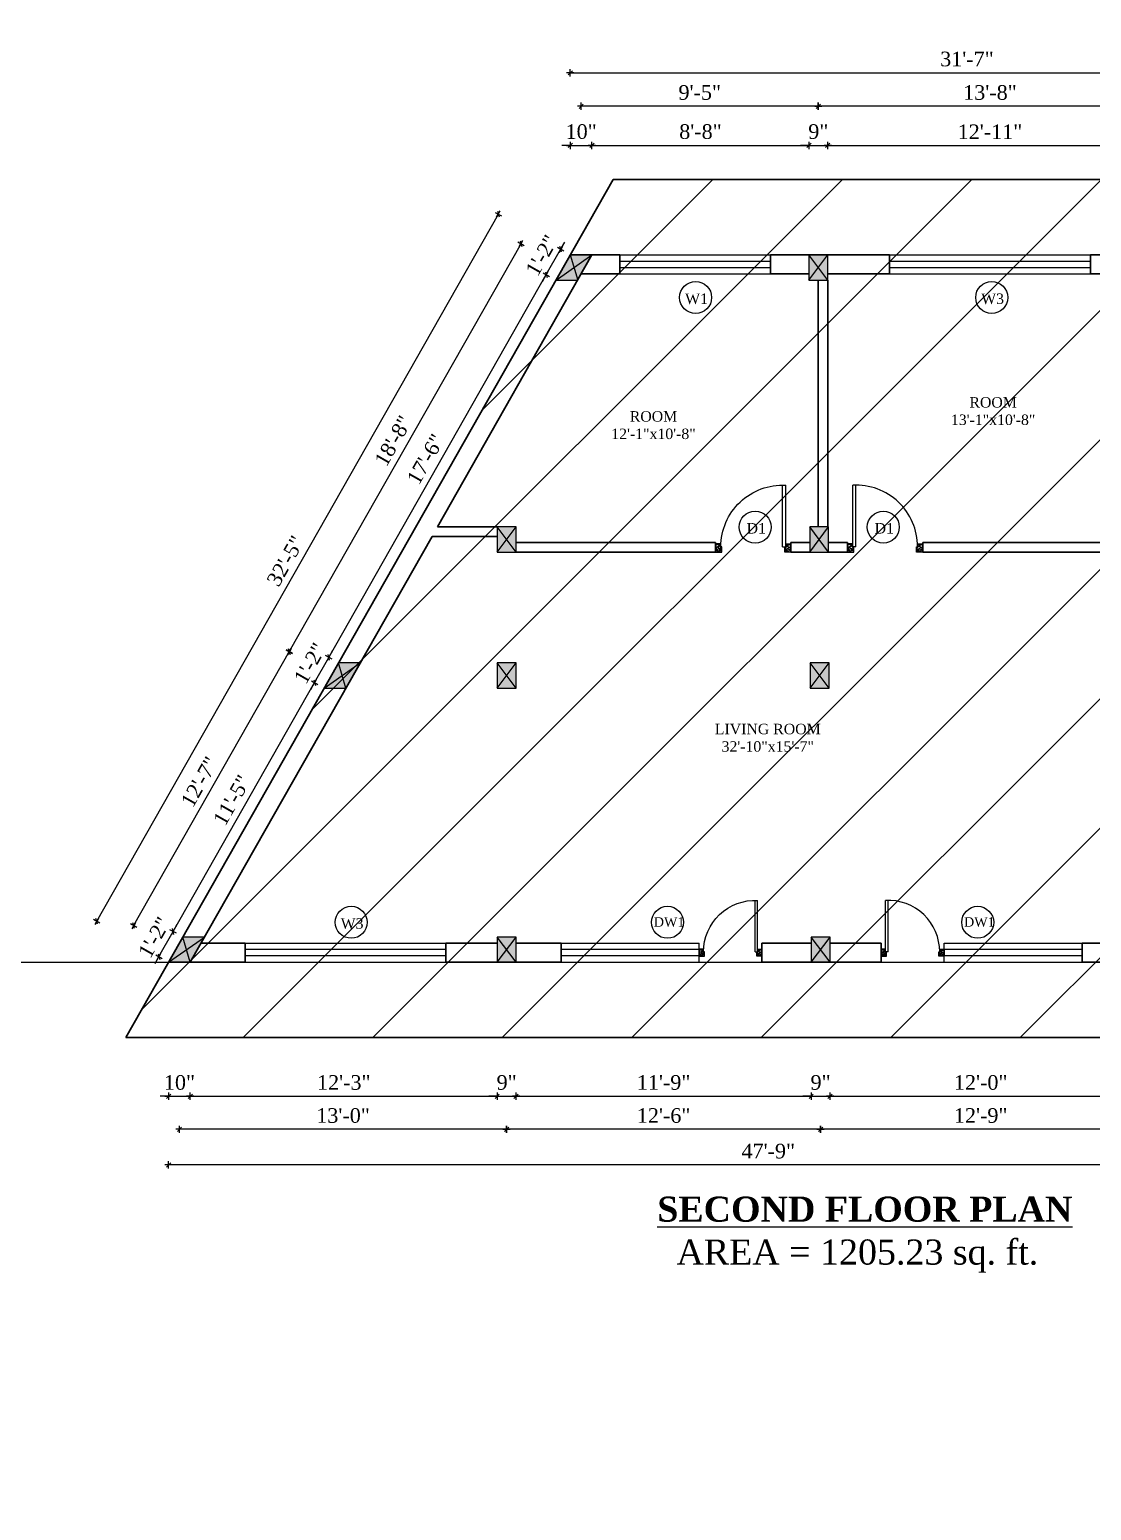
# Model space of a CAD drawing. Header units: inches. Extents: x 6873 to 34015, y -4436 to 8204.
# Drawn here: x 17266 to 17773, y 895 to 1603 of the extents above; entities that cross this region are included whole.
import ezdxf

# ---------------------------------------------------------------- set-up
doc = ezdxf.new("R2010")
doc.units = ezdxf.units.IN
doc.header["$LTSCALE"] = 5
doc.header["$MEASUREMENT"] = 0
for name, color, linetype, lineweight in [('A-WALL', 7, 'Continuous', 9), ('Dimension', 7, 'Continuous', 18), ('DOOR', 62, 'Continuous', 0), ('Dw', 2, 'Continuous', 18)]:
    doc.layers.add(name, color=color, linetype=linetype, lineweight=lineweight)
doc.layers.add('dim line', color=7, linetype='Continuous', lineweight=15, true_color=0xfab2b2)
doc.layers.add('TEXT', color=6, linetype='Continuous')
doc.layers.add('WALL', color=7, linetype='Continuous')
doc.styles.add('ordinary', font='times.ttf')
doc.dimstyles.new('Copy of 96', dxfattribs={"dimtxt": 7, "dimasz": 4, "dimexe": 0.5, "dimexo": 0.5, "dimgap": 3, "dimtad": 1, "dimdec": 1, "dimzin": 11, "dimdsep": 46, "dimlunit": 4, "dimtxsty": 'ordinary', "dimblk": 'OBLIQUE', "dimcen": 0.09, "dimse1": 1, "dimse2": 1, "dimclrt": 6, "dimazin": 0, "dimtfac": 1, "dimtdec": 1, "dimtix": 1, "dimtmove": 2, "dimatfit": 3, "dimldrblk": 'leader', "dimfxl": 0.5, "dimfxlon": 1, "dimtolj": 1, "dimtzin": 0, "dimarcsym": 0})

# ---------------------------------------------------------------- blocks, each defined once
blk = doc.blocks.new('c2a')
at = {"color": 1, "ltscale": 5}
for p, q in [((18091.63, 4625.76), (18084.82, 4613.76)), ((18101.98, 4625.76), (18091.63, 4625.76)), ((18095.17, 4613.76), (18101.98, 4625.76)), ((18084.82, 4613.76), (18095.17, 4613.76))]:
    blk.add_line(p, q, dxfattribs=at)
blk = doc.blocks.new('A$C27B36B59')
at = {"layer": 'DOOR'}
for p, q in [((0, 4), (0, 0)), ((2.5, 4), (0, 4)), ((0, 0), (3, 0)), ((2.5, 2.5), (2.5, 4)), ((3, 2.5), (2.5, 2.5)), ((3, 0), (3, 2.5))]:
    blk.add_line(p, q, dxfattribs=at)
for centre, radius, start, end in [((-1.4, -0.54), 4.75, 22.14107, 72.83803), ((1.34, 2.09), 1.64, 45.13802, 144.89476), ((2.21, 0.3), 2.49, 83.31492, 152.65798), ((0.13, 0.37), 2.05, 349.48753, 93.68048), ((1.96, -0.47), 2.01, 58.74475, 166.49498), ((-0.06, 0.32), 1.13, 343.54197, 86.94698), ((2.08, -0.4), 1.17, 38.28162, 160.15192)]:
    blk.add_arc(centre, radius, start, end, dxfattribs=at)
blk = doc.blocks.new('D2')
at = {"layer": 'DOOR'}
for p, q in [((74473.95, 24047.59), (74473.95, 24018.09)), ((74473.95, 24047.59), (74475.45, 24047.59)), ((74475.45, 24047.59), (74475.45, 24018.13))]:
    blk.add_line(p, q, dxfattribs=at)
blk.add_arc((74473.95, 24047.59), 29.5, 180, 272.9146, dxfattribs=at)
at = {"layer": 'DOOR', "xscale": -1, "rotation": 180}
blk.add_blockref('A$C27B36B59', (74441.95, 24050.09), dxfattribs=at)
at = {"layer": 'DOOR', "rotation": 180}
blk.add_blockref('A$C27B36B59', (74477.95, 24050.09), dxfattribs=at)
blk = doc.blocks.new('oblique')
at = {"color": 0, "lineweight": -2}
blk.add_line((0.25, 0.25), (-0.25, -0.25), dxfattribs=at)
at = {"layer": 'dim line', "lineweight": 9}
for p, q in [((-0.4375, 0), (0.4375, 0)), ((0, 0.4375), (0, -0.4375))]:
    blk.add_line(p, q, dxfattribs=at)
blk = doc.blocks.new('*D166')
at = {"layer": 'A-WALL', "color": 0, "lineweight": -2, "ltscale": 50, "transparency": 16777216}
blk.add_line((17796.73, 1077.44), (17643.73, 1077.44), dxfattribs=at)
at = {"layer": 'Defpoints', "color": 0, "ltscale": 50, "transparency": 16777216}
for p in [(17643.73, 1157.37), (17796.73, 1157.37), (17643.73, 1077.44)]:
    blk.add_point(p, dxfattribs=at)
at = {"layer": 'A-WALL', "color": 0, "lineweight": -2, "ltscale": 50, "transparency": 16777216, "xscale": 4, "yscale": 4, "zscale": 4, "rotation": 180}
blk.add_blockref('oblique', (17643.73, 1077.44), dxfattribs=at)
at = {"layer": 'A-WALL', "color": 0, "lineweight": -2, "ltscale": 50, "transparency": 16777216, "xscale": 4, "yscale": 4, "zscale": 4}
blk.add_blockref('oblique', (17796.73, 1077.44), dxfattribs=at)
at = {"layer": 'A-WALL', "color": 6, "ltscale": 50, "transparency": 16777216, "insert": (17720.23, 1084.01), "char_height": 7, "attachment_point": 5, "style": 'ordinary'}
blk.add_mtext('\\A1;12\'-9"', dxfattribs=at)
blk = doc.blocks.new('_OBLIQUE')
at = {"color": 0, "linetype": 'ByBlock'}
blk.add_line((-0.5, -0.5), (0.5, 0.5), dxfattribs=at)
blk = doc.blocks.new('leader')
at = {"layer": 'Dimension'}
for p, q in [((0, -4.33), (0, 4.33)), ((-4.42, 0), (4.42, 0))]:
    blk.add_line(p, q, dxfattribs=at)
blk = doc.blocks.new('*D167')
at = {"layer": 'A-WALL', "color": 0, "lineweight": -2, "ltscale": 50, "transparency": 16777216}
blk.add_line((17643.73, 1077.44), (17493.73, 1077.44), dxfattribs=at)
at = {"layer": 'Defpoints', "color": 0, "ltscale": 50, "transparency": 16777216}
for p in [(17493.73, 1157.37), (17643.73, 1157.37), (17493.73, 1077.44)]:
    blk.add_point(p, dxfattribs=at)
at = {"layer": 'A-WALL', "color": 0, "lineweight": -2, "ltscale": 50, "transparency": 16777216, "xscale": 4, "yscale": 4, "zscale": 4, "rotation": 180}
blk.add_blockref('oblique', (17493.73, 1077.44), dxfattribs=at)
at = {"layer": 'A-WALL', "color": 0, "lineweight": -2, "ltscale": 50, "transparency": 16777216, "xscale": 4, "yscale": 4, "zscale": 4}
blk.add_blockref('oblique', (17643.73, 1077.44), dxfattribs=at)
at = {"layer": 'A-WALL', "color": 6, "ltscale": 50, "transparency": 16777216, "insert": (17568.73, 1084), "char_height": 7, "attachment_point": 5, "style": 'ordinary'}
blk.add_mtext('\\A1;12\'-6"', dxfattribs=at)
blk = doc.blocks.new('*D168')
at = {"layer": 'A-WALL', "color": 0, "lineweight": -2, "ltscale": 50, "transparency": 16777216}
blk.add_line((17493.73, 1077.44), (17337.41, 1077.44), dxfattribs=at)
at = {"layer": 'Defpoints', "color": 0, "ltscale": 50, "transparency": 16777216}
for p in [(17337.41, 1157.37), (17493.73, 1157.37), (17337.41, 1077.44)]:
    blk.add_point(p, dxfattribs=at)
at = {"layer": 'A-WALL', "color": 0, "lineweight": -2, "ltscale": 50, "transparency": 16777216, "xscale": 4, "yscale": 4, "zscale": 4, "rotation": 180}
blk.add_blockref('oblique', (17337.41, 1077.44), dxfattribs=at)
at = {"layer": 'A-WALL', "color": 0, "lineweight": -2, "ltscale": 50, "transparency": 16777216, "xscale": 4, "yscale": 4, "zscale": 4}
blk.add_blockref('oblique', (17493.73, 1077.44), dxfattribs=at)
at = {"layer": 'A-WALL', "color": 6, "ltscale": 50, "transparency": 16777216, "insert": (17415.57, 1084), "char_height": 7, "attachment_point": 5, "style": 'ordinary'}
blk.add_mtext('\\A1;13\'-0"', dxfattribs=at)
blk = doc.blocks.new('*D169')
at = {"layer": 'A-WALL', "color": 0, "lineweight": -2, "ltscale": 50, "transparency": 16777216}
blk.add_line((17905.23, 1060.41), (17332.23, 1060.41), dxfattribs=at)
at = {"layer": 'Defpoints', "color": 0, "ltscale": 50, "transparency": 16777216}
for p in [(17332.23, 1157.37), (17905.23, 1157.37), (17332.23, 1060.41)]:
    blk.add_point(p, dxfattribs=at)
at = {"layer": 'A-WALL', "color": 0, "lineweight": -2, "ltscale": 50, "transparency": 16777216, "xscale": 4, "yscale": 4, "zscale": 4, "rotation": 180}
blk.add_blockref('oblique', (17332.23, 1060.41), dxfattribs=at)
at = {"layer": 'A-WALL', "color": 0, "lineweight": -2, "ltscale": 50, "transparency": 16777216, "xscale": 4, "yscale": 4, "zscale": 4}
blk.add_blockref('oblique', (17905.23, 1060.41), dxfattribs=at)
at = {"layer": 'A-WALL', "color": 6, "ltscale": 50, "transparency": 16777216, "insert": (17618.73, 1066.99), "char_height": 7, "attachment_point": 5, "style": 'ordinary'}
blk.add_mtext('\\A1;47\'-9"', dxfattribs=at)
blk = doc.blocks.new('*D170')
at = {"layer": 'A-WALL', "color": 0, "lineweight": -2, "ltscale": 50, "transparency": 16777216}
for p, q in [((17334.4, 1172), (17336.38, 1175.48)), ((17327.59, 1160), (17334.4, 1172)), ((17327.59, 1160), (17325.61, 1156.53))]:
    blk.add_line(p, q, dxfattribs=at)
at = {"layer": 'Defpoints', "color": 0, "ltscale": 50, "transparency": 16777216}
for p in [(17334.4, 1172), (17339.05, 1169.37), (17332.23, 1157.37)]:
    blk.add_point(p, dxfattribs=at)
at = {"layer": 'A-WALL', "color": 0, "lineweight": -2, "ltscale": 50, "transparency": 16777216, "xscale": 4, "yscale": 4, "zscale": 4}
for p, rotation in [((17334.4, 1172), 240.4114854942634), ((17327.59, 1160), 60.41148549426335)]:
    blk.add_blockref('oblique', p, dxfattribs=dict(at, rotation=rotation))
at = {"layer": 'A-WALL', "color": 6, "ltscale": 50, "transparency": 16777216, "insert": (17325.34, 1169.21), "char_height": 7, "attachment_point": 5, "rotation": 60.41149, "style": 'ordinary'}
blk.add_mtext('\\A1;1\'-2"', dxfattribs=at)
blk = doc.blocks.new('*D171')
at = {"layer": 'A-WALL', "color": 0, "lineweight": -2, "ltscale": 50, "transparency": 16777216}
blk.add_line((17334.4, 1172), (17401.97, 1291), dxfattribs=at)
at = {"layer": 'Defpoints', "color": 0, "ltscale": 50, "transparency": 16777216}
for p in [(17401.97, 1291), (17406.62, 1288.37), (17339.05, 1169.37)]:
    blk.add_point(p, dxfattribs=at)
at = {"layer": 'A-WALL', "color": 0, "lineweight": -2, "ltscale": 50, "transparency": 16777216, "xscale": 4, "yscale": 4, "zscale": 4}
for p, rotation in [((17401.97, 1291), 60.41148549433036), ((17334.4, 1172), 240.4114854943304)]:
    blk.add_blockref('oblique', p, dxfattribs=dict(at, rotation=rotation))
at = {"layer": 'A-WALL', "color": 6, "ltscale": 50, "transparency": 16777216, "insert": (17362.48, 1234.74), "char_height": 7, "attachment_point": 5, "rotation": 60.41149, "style": 'ordinary'}
blk.add_mtext('\\A1;11\'-5"', dxfattribs=at)
blk = doc.blocks.new('*D172')
at = {"layer": 'A-WALL', "color": 0, "lineweight": -2, "ltscale": 50, "transparency": 16777216}
for p, q in [((17401.97, 1291), (17408.78, 1303)), ((17408.78, 1303), (17410.76, 1306.48)), ((17401.97, 1291), (17399.99, 1287.53))]:
    blk.add_line(p, q, dxfattribs=at)
at = {"layer": 'Defpoints', "color": 0, "ltscale": 50, "transparency": 16777216}
for p in [(17408.78, 1303), (17413.43, 1300.37), (17406.62, 1288.37)]:
    blk.add_point(p, dxfattribs=at)
at = {"layer": 'A-WALL', "color": 0, "lineweight": -2, "ltscale": 50, "transparency": 16777216, "xscale": 4, "yscale": 4, "zscale": 4}
for p, rotation in [((17408.78, 1303), 240.4114854943304), ((17401.97, 1291), 60.41148549433034)]:
    blk.add_blockref('oblique', p, dxfattribs=dict(at, rotation=rotation))
at = {"layer": 'A-WALL', "color": 6, "ltscale": 50, "transparency": 16777216, "insert": (17399.72, 1300.21), "char_height": 7, "attachment_point": 5, "rotation": 60.41149, "style": 'ordinary'}
blk.add_mtext('\\A1;1\'-2"', dxfattribs=at)
blk = doc.blocks.new('*D173')
at = {"layer": 'A-WALL', "color": 0, "lineweight": -2, "ltscale": 50, "transparency": 16777216}
blk.add_line((17408.78, 1303), (17512.69, 1486), dxfattribs=at)
at = {"layer": 'Defpoints', "color": 0, "ltscale": 50, "transparency": 16777216}
for p in [(17512.69, 1486), (17517.34, 1483.37), (17413.43, 1300.37)]:
    blk.add_point(p, dxfattribs=at)
at = {"layer": 'A-WALL', "color": 0, "lineweight": -2, "ltscale": 50, "transparency": 16777216, "xscale": 4, "yscale": 4, "zscale": 4}
for p, rotation in [((17512.69, 1486), 60.41148549433036), ((17408.78, 1303), 240.4114854943304)]:
    blk.add_blockref('oblique', p, dxfattribs=dict(at, rotation=rotation))
at = {"layer": 'A-WALL', "color": 6, "ltscale": 50, "transparency": 16777216, "insert": (17455.03, 1397.75), "char_height": 7, "attachment_point": 5, "rotation": 60.41149, "style": 'ordinary'}
blk.add_mtext('\\A1;17\'-6"', dxfattribs=at)
blk = doc.blocks.new('*D174')
at = {"layer": 'A-WALL', "color": 0, "lineweight": -2, "ltscale": 50, "transparency": 16777216}
for p, q in [((17519.51, 1498), (17521.48, 1501.48)), ((17512.69, 1486), (17519.51, 1498)), ((17512.69, 1486), (17510.72, 1482.53))]:
    blk.add_line(p, q, dxfattribs=at)
at = {"layer": 'Defpoints', "color": 0, "ltscale": 50, "transparency": 16777216}
for p in [(17519.51, 1498), (17524.15, 1495.37), (17517.34, 1483.37)]:
    blk.add_point(p, dxfattribs=at)
at = {"layer": 'A-WALL', "color": 0, "lineweight": -2, "ltscale": 50, "transparency": 16777216, "xscale": 4, "yscale": 4, "zscale": 4}
for p, rotation in [((17519.51, 1498), 240.4114854943304), ((17512.69, 1486), 60.41148549433034)]:
    blk.add_blockref('oblique', p, dxfattribs=dict(at, rotation=rotation))
at = {"layer": 'A-WALL', "color": 6, "ltscale": 50, "transparency": 16777216, "insert": (17510.45, 1495.21), "char_height": 7, "attachment_point": 5, "rotation": 60.41149, "style": 'ordinary'}
blk.add_mtext('\\A1;1\'-2"', dxfattribs=at)
blk = doc.blocks.new('*D175')
at = {"layer": 'A-WALL', "color": 0, "lineweight": -2, "ltscale": 50, "transparency": 16777216}
blk.add_line((17500.61, 1500.8), (17389.89, 1305.8), dxfattribs=at)
at = {"layer": 'Defpoints', "color": 0, "ltscale": 50, "transparency": 16777216}
for p in [(17520.75, 1489.37), (17389.89, 1305.8), (17410.02, 1294.37)]:
    blk.add_point(p, dxfattribs=at)
at = {"layer": 'A-WALL', "color": 0, "lineweight": -2, "ltscale": 50, "transparency": 16777216, "xscale": 4, "yscale": 4, "zscale": 4}
for p, rotation in [((17500.61, 1500.8), 60.41148549426839), ((17389.89, 1305.8), 240.4114854942684)]:
    blk.add_blockref('oblique', p, dxfattribs=dict(at, rotation=rotation))
at = {"layer": 'A-WALL', "color": 6, "ltscale": 50, "transparency": 16777216, "insert": (17439.55, 1406.54), "char_height": 7, "attachment_point": 5, "rotation": 60.41149, "style": 'ordinary'}
blk.add_mtext('\\A1;18\'-8"', dxfattribs=at)
blk = doc.blocks.new('*D176')
at = {"layer": 'A-WALL', "color": 0, "lineweight": -2, "ltscale": 50, "transparency": 16777216}
blk.add_line((17389.89, 1305.8), (17315.51, 1174.8), dxfattribs=at)
at = {"layer": 'Defpoints', "color": 0, "ltscale": 50, "transparency": 16777216}
for p in [(17410.02, 1294.37), (17315.51, 1174.8), (17335.64, 1163.37)]:
    blk.add_point(p, dxfattribs=at)
at = {"layer": 'A-WALL', "color": 0, "lineweight": -2, "ltscale": 50, "transparency": 16777216, "xscale": 4, "yscale": 4, "zscale": 4}
for p, rotation in [((17389.89, 1305.8), 60.41148549433034), ((17315.51, 1174.8), 240.4114854943304)]:
    blk.add_blockref('oblique', p, dxfattribs=dict(at, rotation=rotation))
at = {"layer": 'A-WALL', "color": 6, "ltscale": 50, "transparency": 16777216, "insert": (17346.98, 1243.54), "char_height": 7, "attachment_point": 5, "rotation": 60.41149, "style": 'ordinary'}
blk.add_mtext('\\A1;12\'-7"', dxfattribs=at)
blk = doc.blocks.new('*D177')
at = {"layer": 'A-WALL', "color": 0, "lineweight": -2, "ltscale": 50, "transparency": 16777216}
blk.add_line((17297.86, 1176.88), (17489.78, 1514.88), dxfattribs=at)
at = {"layer": 'Defpoints', "color": 0, "ltscale": 50, "transparency": 16777216}
for p in [(17489.78, 1514.88), (17524.15, 1495.37), (17332.23, 1157.37)]:
    blk.add_point(p, dxfattribs=at)
at = {"layer": 'A-WALL', "color": 0, "lineweight": -2, "ltscale": 50, "transparency": 16777216, "xscale": 4, "yscale": 4, "zscale": 4}
for p, rotation in [((17489.78, 1514.88), 60.41148549426792), ((17297.86, 1176.88), 240.4114854942679)]:
    blk.add_blockref('oblique', p, dxfattribs=dict(at, rotation=rotation))
at = {"layer": 'A-WALL', "color": 6, "ltscale": 50, "transparency": 16777216, "insert": (17388.11, 1349.12), "char_height": 7, "attachment_point": 5, "rotation": 60.41149, "style": 'ordinary'}
blk.add_mtext('\\A1;32\'-5"', dxfattribs=at)
blk = doc.blocks.new('*D178')
at = {"layer": 'A-WALL', "color": 0, "lineweight": -2, "ltscale": 50, "transparency": 16777216}
for p, q in [((17524.15, 1547.74), (17520.15, 1547.74)), ((17524.15, 1547.74), (17534.5, 1547.74)), ((17534.5, 1547.74), (17538.5, 1547.74))]:
    blk.add_line(p, q, dxfattribs=at)
at = {"layer": 'Defpoints', "color": 0, "ltscale": 50, "transparency": 16777216}
for p in [(17534.5, 1547.74), (17524.15, 1495.37), (17534.5, 1495.37)]:
    blk.add_point(p, dxfattribs=at)
at = {"layer": 'A-WALL', "color": 0, "lineweight": -2, "ltscale": 50, "transparency": 16777216, "xscale": 4, "yscale": 4, "zscale": 4}
blk.add_blockref('oblique', (17524.15, 1547.74), dxfattribs=at)
at = {"layer": 'A-WALL', "color": 0, "lineweight": -2, "ltscale": 50, "transparency": 16777216, "xscale": 4, "yscale": 4, "zscale": 4, "rotation": 180}
blk.add_blockref('oblique', (17534.5, 1547.74), dxfattribs=at)
at = {"layer": 'A-WALL', "color": 6, "ltscale": 50, "transparency": 16777216, "insert": (17529.33, 1554.3), "char_height": 7, "attachment_point": 5, "style": 'ordinary'}
blk.add_mtext('\\A1;10"', dxfattribs=at)
blk = doc.blocks.new('*D179')
at = {"layer": 'A-WALL', "color": 0, "lineweight": -2, "ltscale": 50, "transparency": 16777216}
blk.add_line((17534.5, 1547.74), (17638.15, 1547.74), dxfattribs=at)
at = {"layer": 'Defpoints', "color": 0, "ltscale": 50, "transparency": 16777216}
for p in [(17638.15, 1547.74), (17534.5, 1495.37), (17638.15, 1495.37)]:
    blk.add_point(p, dxfattribs=at)
at = {"layer": 'A-WALL', "color": 0, "lineweight": -2, "ltscale": 50, "transparency": 16777216, "xscale": 4, "yscale": 4, "zscale": 4}
for p, rotation in [((17534.5, 1547.74), 180.0000000000261), ((17638.15, 1547.74), 2.605510395054913e-11)]:
    blk.add_blockref('oblique', p, dxfattribs=dict(at, rotation=rotation))
at = {"layer": 'A-WALL', "color": 6, "ltscale": 50, "transparency": 16777216, "insert": (17586.33, 1554.3), "char_height": 7, "attachment_point": 5, "style": 'ordinary'}
blk.add_mtext('\\A1;8\'-8"', dxfattribs=at)
blk = doc.blocks.new('*D180')
at = {"layer": 'A-WALL', "color": 0, "lineweight": -2, "ltscale": 50, "transparency": 16777216}
for p, q in [((17638.15, 1547.74), (17634.15, 1547.74)), ((17638.15, 1547.74), (17647.15, 1547.74)), ((17647.15, 1547.74), (17651.15, 1547.74))]:
    blk.add_line(p, q, dxfattribs=at)
at = {"layer": 'Defpoints', "color": 0, "ltscale": 50, "transparency": 16777216}
for p in [(17647.15, 1547.74), (17638.15, 1495.37), (17647.15, 1495.37)]:
    blk.add_point(p, dxfattribs=at)
at = {"layer": 'A-WALL', "color": 0, "lineweight": -2, "ltscale": 50, "transparency": 16777216, "xscale": 4, "yscale": 4, "zscale": 4}
for p, rotation in [((17638.15, 1547.74), 2.605915483400167e-11), ((17647.15, 1547.74), 180.0000000000261)]:
    blk.add_blockref('oblique', p, dxfattribs=dict(at, rotation=rotation))
at = {"layer": 'A-WALL', "color": 6, "ltscale": 50, "transparency": 16777216, "insert": (17642.65, 1554.31), "char_height": 7, "attachment_point": 5, "style": 'ordinary'}
blk.add_mtext('\\A1;9"', dxfattribs=at)
blk = doc.blocks.new('*D181')
at = {"layer": 'A-WALL', "color": 0, "lineweight": -2, "ltscale": 50, "transparency": 16777216}
blk.add_line((17647.15, 1547.74), (17802.15, 1547.74), dxfattribs=at)
at = {"layer": 'Defpoints', "color": 0, "ltscale": 50, "transparency": 16777216}
for p in [(17802.15, 1547.74), (17647.15, 1495.37), (17802.15, 1495.37)]:
    blk.add_point(p, dxfattribs=at)
at = {"layer": 'A-WALL', "color": 0, "lineweight": -2, "ltscale": 50, "transparency": 16777216, "xscale": 4, "yscale": 4, "zscale": 4}
for p, rotation in [((17647.15, 1547.74), 180.0000000000261), ((17802.15, 1547.74), 2.605510395054913e-11)]:
    blk.add_blockref('oblique', p, dxfattribs=dict(at, rotation=rotation))
at = {"layer": 'A-WALL', "color": 6, "ltscale": 50, "transparency": 16777216, "insert": (17724.65, 1554.24), "char_height": 7, "attachment_point": 5, "style": 'ordinary'}
blk.add_mtext('\\A1;12\'-11"', dxfattribs=at)
blk = doc.blocks.new('*D186')
at = {"layer": 'A-WALL', "color": 0, "lineweight": -2, "ltscale": 50, "transparency": 16777216}
blk.add_line((17806.65, 1566.42), (17642.65, 1566.42), dxfattribs=at)
at = {"layer": 'Defpoints', "color": 0, "ltscale": 50, "transparency": 16777216}
for p in [(17642.65, 1566.42), (17642.65, 1495.37), (17806.65, 1495.37)]:
    blk.add_point(p, dxfattribs=at)
at = {"layer": 'A-WALL', "color": 0, "lineweight": -2, "ltscale": 50, "transparency": 16777216, "xscale": 4, "yscale": 4, "zscale": 4, "rotation": 180}
blk.add_blockref('oblique', (17642.65, 1566.42), dxfattribs=at)
at = {"layer": 'A-WALL', "color": 0, "lineweight": -2, "ltscale": 50, "transparency": 16777216, "xscale": 4, "yscale": 4, "zscale": 4}
blk.add_blockref('oblique', (17806.65, 1566.42), dxfattribs=at)
at = {"layer": 'A-WALL', "color": 6, "ltscale": 50, "transparency": 16777216, "insert": (17724.65, 1572.98), "char_height": 7, "attachment_point": 5, "style": 'ordinary'}
blk.add_mtext('\\A1;13\'-8"', dxfattribs=at)
blk = doc.blocks.new('*D187')
at = {"layer": 'A-WALL', "color": 0, "lineweight": -2, "ltscale": 50, "transparency": 16777216}
blk.add_line((17642.65, 1566.42), (17529.33, 1566.42), dxfattribs=at)
at = {"layer": 'Defpoints', "color": 0, "ltscale": 50, "transparency": 16777216}
for p in [(17529.33, 1566.42), (17529.33, 1495.37), (17642.65, 1495.37)]:
    blk.add_point(p, dxfattribs=at)
at = {"layer": 'A-WALL', "color": 0, "lineweight": -2, "ltscale": 50, "transparency": 16777216, "xscale": 4, "yscale": 4, "zscale": 4, "rotation": 180}
blk.add_blockref('oblique', (17529.33, 1566.42), dxfattribs=at)
at = {"layer": 'A-WALL', "color": 0, "lineweight": -2, "ltscale": 50, "transparency": 16777216, "xscale": 4, "yscale": 4, "zscale": 4}
blk.add_blockref('oblique', (17642.65, 1566.42), dxfattribs=at)
at = {"layer": 'A-WALL', "color": 6, "ltscale": 50, "transparency": 16777216, "insert": (17585.99, 1572.99), "char_height": 7, "attachment_point": 5, "style": 'ordinary'}
blk.add_mtext('\\A1;9\'-5"', dxfattribs=at)
blk = doc.blocks.new('*D188')
at = {"layer": 'A-WALL', "color": 0, "lineweight": -2, "ltscale": 50, "transparency": 16777216}
blk.add_line((17524.15, 1582.43), (17903.15, 1582.43), dxfattribs=at)
at = {"layer": 'Defpoints', "color": 0, "ltscale": 50, "transparency": 16777216}
for p in [(17903.15, 1582.43), (17524.15, 1495.37), (17903.15, 1495.37)]:
    blk.add_point(p, dxfattribs=at)
at = {"layer": 'A-WALL', "color": 0, "lineweight": -2, "ltscale": 50, "transparency": 16777216, "xscale": 4, "yscale": 4, "zscale": 4, "rotation": 180}
blk.add_blockref('oblique', (17524.15, 1582.43), dxfattribs=at)
at = {"layer": 'A-WALL', "color": 0, "lineweight": -2, "ltscale": 50, "transparency": 16777216, "xscale": 4, "yscale": 4, "zscale": 4}
blk.add_blockref('oblique', (17903.15, 1582.43), dxfattribs=at)
at = {"layer": 'A-WALL', "color": 6, "ltscale": 50, "transparency": 16777216, "insert": (17713.65, 1589), "char_height": 7, "attachment_point": 5, "style": 'ordinary'}
blk.add_mtext('\\A1;31\'-7"', dxfattribs=at)
blk = doc.blocks.new('*D189')
at = {"layer": 'A-WALL', "color": 0, "lineweight": -2, "ltscale": 50, "transparency": 16777216}
for p, q in [((17332.23, 1093.24), (17328.23, 1093.24)), ((17332.23, 1093.24), (17342.58, 1093.24)), ((17342.58, 1093.24), (17346.58, 1093.24))]:
    blk.add_line(p, q, dxfattribs=at)
at = {"layer": 'Defpoints', "color": 0, "ltscale": 50, "transparency": 16777216}
for p in [(17332.23, 1157.37), (17342.58, 1157.37), (17342.58, 1093.24)]:
    blk.add_point(p, dxfattribs=at)
at = {"layer": 'A-WALL', "color": 0, "lineweight": -2, "ltscale": 50, "transparency": 16777216, "xscale": 4, "yscale": 4, "zscale": 4}
blk.add_blockref('oblique', (17332.23, 1093.24), dxfattribs=at)
at = {"layer": 'A-WALL', "color": 0, "lineweight": -2, "ltscale": 50, "transparency": 16777216, "xscale": 4, "yscale": 4, "zscale": 4, "rotation": 180}
blk.add_blockref('oblique', (17342.58, 1093.24), dxfattribs=at)
at = {"layer": 'A-WALL', "color": 6, "ltscale": 50, "transparency": 16777216, "insert": (17337.41, 1099.8), "char_height": 7, "attachment_point": 5, "style": 'ordinary'}
blk.add_mtext('\\A1;10"', dxfattribs=at)
blk = doc.blocks.new('*D190')
at = {"layer": 'A-WALL', "color": 0, "lineweight": -2, "ltscale": 50, "transparency": 16777216}
blk.add_line((17342.58, 1093.24), (17489.23, 1093.24), dxfattribs=at)
at = {"layer": 'Defpoints', "color": 0, "ltscale": 50, "transparency": 16777216}
for p in [(17342.58, 1157.37), (17489.23, 1157.37), (17489.23, 1093.24)]:
    blk.add_point(p, dxfattribs=at)
at = {"layer": 'A-WALL', "color": 0, "lineweight": -2, "ltscale": 50, "transparency": 16777216, "xscale": 4, "yscale": 4, "zscale": 4, "rotation": 180}
blk.add_blockref('oblique', (17342.58, 1093.24), dxfattribs=at)
at = {"layer": 'A-WALL', "color": 0, "lineweight": -2, "ltscale": 50, "transparency": 16777216, "xscale": 4, "yscale": 4, "zscale": 4}
blk.add_blockref('oblique', (17489.23, 1093.24), dxfattribs=at)
at = {"layer": 'A-WALL', "color": 6, "ltscale": 50, "transparency": 16777216, "insert": (17415.91, 1099.8), "char_height": 7, "attachment_point": 5, "style": 'ordinary'}
blk.add_mtext('\\A1;12\'-3"', dxfattribs=at)
blk = doc.blocks.new('*D191')
at = {"layer": 'A-WALL', "color": 0, "lineweight": -2, "ltscale": 50, "transparency": 16777216}
for p, q in [((17489.23, 1093.24), (17485.23, 1093.24)), ((17489.23, 1093.24), (17498.23, 1093.24)), ((17498.23, 1093.24), (17502.23, 1093.24))]:
    blk.add_line(p, q, dxfattribs=at)
at = {"layer": 'Defpoints', "color": 0, "ltscale": 50, "transparency": 16777216}
for p in [(17489.23, 1157.37), (17498.23, 1157.37), (17498.23, 1093.24)]:
    blk.add_point(p, dxfattribs=at)
at = {"layer": 'A-WALL', "color": 0, "lineweight": -2, "ltscale": 50, "transparency": 16777216, "xscale": 4, "yscale": 4, "zscale": 4}
blk.add_blockref('oblique', (17489.23, 1093.24), dxfattribs=at)
at = {"layer": 'A-WALL', "color": 0, "lineweight": -2, "ltscale": 50, "transparency": 16777216, "xscale": 4, "yscale": 4, "zscale": 4, "rotation": 180}
blk.add_blockref('oblique', (17498.23, 1093.24), dxfattribs=at)
at = {"layer": 'A-WALL', "color": 6, "ltscale": 50, "transparency": 16777216, "insert": (17493.73, 1099.81), "char_height": 7, "attachment_point": 5, "style": 'ordinary'}
blk.add_mtext('\\A1;9"', dxfattribs=at)
blk = doc.blocks.new('*D192')
at = {"layer": 'A-WALL', "color": 0, "lineweight": -2, "ltscale": 50, "transparency": 16777216}
blk.add_line((17498.23, 1093.24), (17639.23, 1093.24), dxfattribs=at)
at = {"layer": 'Defpoints', "color": 0, "ltscale": 50, "transparency": 16777216}
for p in [(17498.23, 1157.37), (17639.23, 1157.37), (17639.23, 1093.24)]:
    blk.add_point(p, dxfattribs=at)
at = {"layer": 'A-WALL', "color": 0, "lineweight": -2, "ltscale": 50, "transparency": 16777216, "xscale": 4, "yscale": 4, "zscale": 4, "rotation": 180}
blk.add_blockref('oblique', (17498.23, 1093.24), dxfattribs=at)
at = {"layer": 'A-WALL', "color": 0, "lineweight": -2, "ltscale": 50, "transparency": 16777216, "xscale": 4, "yscale": 4, "zscale": 4}
blk.add_blockref('oblique', (17639.23, 1093.24), dxfattribs=at)
at = {"layer": 'A-WALL', "color": 6, "ltscale": 50, "transparency": 16777216, "insert": (17568.73, 1099.81), "char_height": 7, "attachment_point": 5, "style": 'ordinary'}
blk.add_mtext('\\A1;11\'-9"', dxfattribs=at)
blk = doc.blocks.new('*D193')
at = {"layer": 'A-WALL', "color": 0, "lineweight": -2, "ltscale": 50, "transparency": 16777216}
for p, q in [((17639.23, 1093.24), (17635.23, 1093.24)), ((17639.23, 1093.24), (17648.23, 1093.24)), ((17648.23, 1093.24), (17652.23, 1093.24))]:
    blk.add_line(p, q, dxfattribs=at)
at = {"layer": 'Defpoints', "color": 0, "ltscale": 50, "transparency": 16777216}
for p in [(17639.23, 1157.37), (17648.23, 1157.37), (17648.23, 1093.24)]:
    blk.add_point(p, dxfattribs=at)
at = {"layer": 'A-WALL', "color": 0, "lineweight": -2, "ltscale": 50, "transparency": 16777216, "xscale": 4, "yscale": 4, "zscale": 4}
blk.add_blockref('oblique', (17639.23, 1093.24), dxfattribs=at)
at = {"layer": 'A-WALL', "color": 0, "lineweight": -2, "ltscale": 50, "transparency": 16777216, "xscale": 4, "yscale": 4, "zscale": 4, "rotation": 180}
blk.add_blockref('oblique', (17648.23, 1093.24), dxfattribs=at)
at = {"layer": 'A-WALL', "color": 6, "ltscale": 50, "transparency": 16777216, "insert": (17643.73, 1099.81), "char_height": 7, "attachment_point": 5, "style": 'ordinary'}
blk.add_mtext('\\A1;9"', dxfattribs=at)
blk = doc.blocks.new('*D194')
at = {"layer": 'A-WALL', "color": 0, "lineweight": -2, "ltscale": 50, "transparency": 16777216}
blk.add_line((17648.23, 1093.24), (17792.23, 1093.24), dxfattribs=at)
at = {"layer": 'Defpoints', "color": 0, "ltscale": 50, "transparency": 16777216}
for p in [(17648.23, 1157.37), (17792.23, 1157.37), (17792.23, 1093.24)]:
    blk.add_point(p, dxfattribs=at)
at = {"layer": 'A-WALL', "color": 0, "lineweight": -2, "ltscale": 50, "transparency": 16777216, "xscale": 4, "yscale": 4, "zscale": 4, "rotation": 180}
blk.add_blockref('oblique', (17648.23, 1093.24), dxfattribs=at)
at = {"layer": 'A-WALL', "color": 0, "lineweight": -2, "ltscale": 50, "transparency": 16777216, "xscale": 4, "yscale": 4, "zscale": 4}
blk.add_blockref('oblique', (17792.23, 1093.24), dxfattribs=at)
at = {"layer": 'A-WALL', "color": 6, "ltscale": 50, "transparency": 16777216, "insert": (17720.23, 1099.8), "char_height": 7, "attachment_point": 5, "style": 'ordinary'}
blk.add_mtext('\\A1;12\'-0"', dxfattribs=at)

msp = doc.modelspace()

# ---------------------------------------------------------------- hatches: boundary and pattern name
at = {"layer": 'WALL', "linetype": 'ByBlock', "ltscale": 5, "true_color": 0xf8991e}
h = msp.add_hatch(dxfattribs=at)
h.set_pattern_fill('ANSI31', color=30, scale=350)
h.set_pattern_definition([(45, (9223.244, 3742.42), (-30.93592, 30.93592), [])])
h.paths.add_polyline_path([(17311.79, 1121.37), (17544.59, 1531.37), (17903.04, 1531.37), (17904.64, 1253.37), (17953.23, 1253.37), (17953.23, 1163.37), (17905.23, 1163.37), (17905.45, 1121.37)])
h = msp.add_hatch(color=30, dxfattribs=at)
h.dxf.hatch_style = 1
h.paths.add_polyline_path([(17525.92, 1489.37), (17527.69, 1483.37), (17534.5, 1495.37)])
h.paths.add_polyline_path([(17525.92, 1489.37), (17534.5, 1495.37), (17524.15, 1495.37)])
h.paths.add_polyline_path([(17524.15, 1495.37), (17517.34, 1483.37), (17525.92, 1489.37)])
h.paths.add_polyline_path([(17525.92, 1489.37), (17517.34, 1483.37), (17527.69, 1483.37)])
h = msp.add_hatch(color=30, dxfattribs=at)
h.dxf.hatch_style = 1
h.paths.add_polyline_path([(17642.65, 1489.37), (17638.15, 1483.37), (17647.15, 1483.37)])
h.paths.add_polyline_path([(17647.15, 1483.37), (17647.15, 1495.37), (17642.65, 1489.37)])
h.paths.add_polyline_path([(17642.65, 1489.37), (17647.15, 1495.37), (17638.15, 1495.37)])
h.paths.add_polyline_path([(17638.15, 1495.37), (17638.15, 1483.37), (17642.65, 1489.37)])
h = msp.add_hatch(color=30, dxfattribs=at)
h.dxf.hatch_style = 1
h.paths.add_polyline_path([(17493.73, 1359.37), (17489.23, 1353.37), (17498.23, 1353.37)])
h.paths.add_polyline_path([(17498.23, 1353.37), (17498.23, 1365.37), (17493.73, 1359.37)])
h.paths.add_polyline_path([(17493.73, 1359.37), (17498.23, 1365.37), (17489.23, 1365.37)])
h.paths.add_polyline_path([(17489.23, 1365.37), (17489.23, 1353.37), (17493.73, 1359.37)])
h = msp.add_hatch(color=30, dxfattribs=at)
h.dxf.hatch_style = 1
h.paths.add_polyline_path([(17643.08, 1359.37), (17638.58, 1353.37), (17647.58, 1353.37)])
h.paths.add_polyline_path([(17647.58, 1353.37), (17647.58, 1365.37), (17643.08, 1359.37)])
h.paths.add_polyline_path([(17643.08, 1359.37), (17647.58, 1365.37), (17638.58, 1365.37)])
h.paths.add_polyline_path([(17638.58, 1365.37), (17638.58, 1353.37), (17643.08, 1359.37)])
h = msp.add_hatch(color=30, dxfattribs=at)
h.dxf.hatch_style = 1
h.paths.add_polyline_path([(17415.2, 1294.37), (17416.97, 1288.37), (17423.78, 1300.37)])
h.paths.add_polyline_path([(17415.2, 1294.37), (17423.78, 1300.37), (17413.43, 1300.37)])
h.paths.add_polyline_path([(17413.43, 1300.37), (17406.62, 1288.37), (17415.2, 1294.37)])
h.paths.add_polyline_path([(17415.2, 1294.37), (17406.62, 1288.37), (17416.97, 1288.37)])
h = msp.add_hatch(color=30, dxfattribs=at)
h.dxf.hatch_style = 1
h.paths.add_polyline_path([(17493.73, 1294.37), (17489.23, 1288.37), (17498.23, 1288.37)])
h.paths.add_polyline_path([(17498.23, 1288.37), (17498.23, 1300.37), (17493.73, 1294.37)])
h.paths.add_polyline_path([(17493.73, 1294.37), (17498.23, 1300.37), (17489.23, 1300.37)])
h.paths.add_polyline_path([(17489.23, 1300.37), (17489.23, 1288.37), (17493.73, 1294.37)])
h = msp.add_hatch(color=30, dxfattribs=at)
h.dxf.hatch_style = 1
h.paths.add_polyline_path([(17643.3, 1294.37), (17638.8, 1288.37), (17647.8, 1288.37)])
h.paths.add_polyline_path([(17647.8, 1288.37), (17647.8, 1300.37), (17643.3, 1294.37)])
h.paths.add_polyline_path([(17643.3, 1294.37), (17647.8, 1300.37), (17638.8, 1300.37)])
h.paths.add_polyline_path([(17638.8, 1300.37), (17638.8, 1288.37), (17643.3, 1294.37)])
h = msp.add_hatch(color=30, dxfattribs=at)
h.dxf.hatch_style = 1
h.paths.add_polyline_path([(17340.81, 1163.37), (17342.58, 1157.37), (17349.4, 1169.37)])
h.paths.add_polyline_path([(17340.81, 1163.37), (17349.4, 1169.37), (17339.05, 1169.37)])
h.paths.add_polyline_path([(17339.05, 1169.37), (17332.23, 1157.37), (17340.81, 1163.37)])
h.paths.add_polyline_path([(17340.81, 1163.37), (17332.23, 1157.37), (17342.58, 1157.37)])
h = msp.add_hatch(color=30, dxfattribs=at)
h.dxf.hatch_style = 1
h.paths.add_polyline_path([(17493.73, 1163.37), (17489.23, 1157.37), (17498.23, 1157.37)])
h.paths.add_polyline_path([(17498.23, 1157.37), (17498.23, 1169.37), (17493.73, 1163.37)])
h.paths.add_polyline_path([(17493.73, 1163.37), (17498.23, 1169.37), (17489.23, 1169.37)])
h.paths.add_polyline_path([(17489.23, 1169.37), (17489.23, 1157.37), (17493.73, 1163.37)])
h = msp.add_hatch(color=30, dxfattribs=at)
h.dxf.hatch_style = 1
h.paths.add_polyline_path([(17643.73, 1163.37), (17639.23, 1157.37), (17648.23, 1157.37)])
h.paths.add_polyline_path([(17648.23, 1157.37), (17648.23, 1169.37), (17643.73, 1163.37)])
h.paths.add_polyline_path([(17643.73, 1163.37), (17648.23, 1169.37), (17639.23, 1169.37)])
h.paths.add_polyline_path([(17639.23, 1169.37), (17639.23, 1157.37), (17643.73, 1163.37)])

# ---------------------------------------------------------------- linework, layer by layer
at = {"color": 1, "ltscale": 5}
for p, q in [((17517.34, 1483.37), (17534.5, 1495.37)), ((17524.15, 1495.37), (17527.69, 1483.37)), ((17638.15, 1483.37), (17647.15, 1495.37)), ((17647.15, 1483.37), (17638.15, 1495.37)), ((17489.23, 1353.37), (17498.23, 1365.37)), ((17498.23, 1353.37), (17489.23, 1365.37)), ((17638.58, 1353.37), (17647.58, 1365.37)), ((17647.58, 1353.37), (17638.58, 1365.37)), ((17406.62, 1288.37), (17423.78, 1300.37)), ((17416.97, 1288.37), (17413.43, 1300.37)), ((17489.23, 1288.37), (17498.23, 1300.37)), ((17498.23, 1288.37), (17489.23, 1300.37)), ((17638.8, 1288.37), (17647.8, 1300.37)), ((17647.8, 1288.37), (17638.8, 1300.37)), ((17332.23, 1157.37), (17349.4, 1169.37)), ((17342.58, 1157.37), (17339.05, 1169.37)), ((17489.23, 1157.37), (17498.23, 1169.37)), ((17498.23, 1157.37), (17489.23, 1169.37)), ((17639.23, 1157.37), (17648.23, 1169.37)), ((17648.23, 1157.37), (17639.23, 1169.37))]:
    msp.add_line(p, q, dxfattribs=at)
at = {"layer": 'A-WALL', "lineweight": 30}
for p, q in [((17311.79, 1121.37), (17544.59, 1531.37)), ((17802.15, 1531.37), (17544.59, 1531.37)), ((17460.69, 1365.37), (17534.5, 1495.37)), ((17547.77, 1495.37), (17524.15, 1495.37)), ((17547.77, 1486.37), (17547.77, 1495.37)), ((17676.65, 1495.37), (17619.77, 1495.37)), ((17619.77, 1486.37), (17619.77, 1495.37)), ((17676.65, 1486.37), (17676.65, 1495.37)), ((17811.15, 1495.37), (17772.65, 1495.37)), ((17772.65, 1486.37), (17772.65, 1495.37)), ((17547.77, 1486.37), (17529.39, 1486.37)), ((17638.15, 1486.37), (17619.77, 1486.37)), ((17676.65, 1486.37), (17647.15, 1486.37)), ((17802.15, 1486.37), (17772.65, 1486.37)), ((17642.65, 1483.37), (17642.65, 1365.37)), ((17647.15, 1483.37), (17647.15, 1365.37)), ((17342.58, 1157.37), (17458.13, 1360.87)), ((17489.23, 1360.87), (17458.13, 1360.87)), ((17489.23, 1365.37), (17460.69, 1365.37)), ((17498.23, 1357.87), (17593.58, 1357.87)), ((17498.23, 1353.37), (17593.58, 1353.37)), ((17593.58, 1353.37), (17593.58, 1357.87)), ((17629.58, 1357.87), (17638.58, 1357.87)), ((17629.58, 1353.37), (17629.58, 1357.87)), ((17629.58, 1353.37), (17638.58, 1353.37)), ((17647.58, 1357.87), (17656.58, 1357.87)), ((17647.58, 1353.37), (17656.58, 1353.37)), ((17656.58, 1353.37), (17656.58, 1357.87)), ((17692.58, 1357.87), (17798.2, 1357.87)), ((17692.58, 1353.37), (17692.58, 1357.87)), ((17692.58, 1353.37), (17798.2, 1353.37)), ((17347.69, 1166.37), (17368.73, 1166.37)), ((17368.73, 1157.37), (17368.73, 1166.37)), ((17464.73, 1166.37), (17489.23, 1166.37)), ((17464.73, 1157.37), (17464.73, 1166.37)), ((17498.23, 1166.37), (17519.73, 1166.37)), ((17519.73, 1157.37), (17519.73, 1166.37)), ((17615.73, 1166.37), (17639.23, 1166.37)), ((17615.73, 1157.37), (17615.73, 1166.37)), ((17648.23, 1166.37), (17672.73, 1166.37)), ((17672.73, 1157.37), (17672.73, 1166.37)), ((17768.73, 1166.37), (17792.23, 1166.37)), ((17768.73, 1157.37), (17768.73, 1166.37)), ((17332.23, 1157.37), (17368.73, 1157.37)), ((17464.73, 1157.37), (17519.73, 1157.37)), ((17615.73, 1157.37), (17672.73, 1157.37)), ((17768.73, 1157.37), (17813.23, 1157.37)), ((17311.79, 1121.37), (17905.45, 1121.37))]:
    msp.add_line(p, q, dxfattribs=at)
at = {"layer": 'A-WALL', "ltscale": 5}
msp.add_xline((15938.1, 1157.37), (1, 0), dxfattribs=at)
msp.add_circle((15105.47, 278.39), 4288.21, dxfattribs=at)
at = {"layer": 'Dw', "color": 3}
for p, q in [((17547.77, 1495.37), (17619.77, 1495.37)), ((17676.65, 1495.37), (17772.65, 1495.37)), ((17547.77, 1492.37), (17619.77, 1492.37)), ((17547.77, 1489.37), (17619.77, 1489.37)), ((17547.77, 1486.37), (17619.77, 1486.37)), ((17676.65, 1492.37), (17772.65, 1492.37)), ((17676.65, 1489.37), (17772.65, 1489.37)), ((17676.65, 1486.37), (17772.65, 1486.37)), ((17368.73, 1166.37), (17464.73, 1166.37)), ((17464.73, 1163.37), (17368.73, 1163.37)), ((17519.73, 1166.37), (17585.73, 1166.37)), ((17585.73, 1163.37), (17519.73, 1163.37)), ((17585.73, 1157.37), (17585.73, 1166.37)), ((17702.73, 1157.37), (17702.73, 1166.37)), ((17702.73, 1166.37), (17768.73, 1166.37)), ((17768.73, 1163.37), (17702.73, 1163.37)), ((17464.73, 1160.37), (17368.73, 1160.37)), ((17368.73, 1157.37), (17464.73, 1157.37)), ((17585.73, 1160.37), (17519.73, 1160.37)), ((17519.73, 1157.37), (17585.73, 1157.37)), ((17768.73, 1160.37), (17702.73, 1160.37)), ((17702.73, 1157.37), (17768.73, 1157.37))]:
    msp.add_line(p, q, dxfattribs=at)
at = {"layer": 'TEXT'}
for centre in [(17584.02, 1475.02), (17725.49, 1475.02), (17612.47, 1365.29), (17673.7, 1365.29), (17419.48, 1176.39), (17570.56, 1176.39), (17718.79, 1176.39)]:
    msp.add_circle(centre, 7.64, dxfattribs=at)
at = {"layer": 'WALL', "color": 2, "linetype": 'ByBlock', "ltscale": 5}
for points in [[(17517.34, 1483.37), (17527.69, 1483.37), (17534.5, 1495.37), (17524.15, 1495.37)], [(17638.15, 1483.37), (17647.15, 1483.37), (17647.15, 1495.37), (17638.15, 1495.37)], [(17489.23, 1353.37), (17498.23, 1353.37), (17498.23, 1365.37), (17489.23, 1365.37)], [(17638.58, 1353.37), (17647.58, 1353.37), (17647.58, 1365.37), (17638.58, 1365.37)], [(17406.62, 1288.37), (17416.97, 1288.37), (17423.78, 1300.37), (17413.43, 1300.37)], [(17489.23, 1288.37), (17498.23, 1288.37), (17498.23, 1300.37), (17489.23, 1300.37)], [(17638.8, 1288.37), (17647.8, 1288.37), (17647.8, 1300.37), (17638.8, 1300.37)], [(17332.23, 1157.37), (17342.58, 1157.37), (17349.4, 1169.37), (17339.05, 1169.37)], [(17489.23, 1157.37), (17498.23, 1157.37), (17498.23, 1169.37), (17489.23, 1169.37)], [(17639.23, 1157.37), (17648.23, 1157.37), (17648.23, 1169.37), (17639.23, 1169.37)]]:
    msp.add_lwpolyline(points, close=True, dxfattribs=at)

# ---------------------------------------------------------------- block references
for p in [(-567.48, -3130.39), (-678.2, -3325.39), (-752.59, -3456.39)]:
    msp.add_blockref('c2a', p, dxfattribs=at)
at = {"layer": 'WALL', "color": 2, "linetype": 'ByBlock', "xscale": -1, "rotation": 180}
msp.add_blockref('D2', (-56848.37, 25403.46), dxfattribs=at)
at = {"layer": 'WALL', "color": 2, "linetype": 'ByBlock', "rotation": 180}
msp.add_blockref('D2', (92134.53, 25403.46), dxfattribs=at)
at = {"layer": 'WALL', "color": 2, "linetype": 'ByBlock', "yscale": 0.8333000000000084, "zscale": 0.8333, "rotation": 180}
for p, xscale in [((-44446.75, 21201.14), -0.8333000000002357), ((79735.21, 21201.14), 0.8332999999984168)]:
    msp.add_blockref('D2', p, dxfattribs=dict(at, xscale=xscale))

# ---------------------------------------------------------------- texts
at = {"layer": 'TEXT', "style": 'ordinary'}
for s, height, rotation, p in [('W1', 5, 0.00039, (17578.99, 1471.95)), ('W3', 5, 0.00039, (17720.45, 1471.95)), ('D1', 5, 359.99961, (17608.37, 1362.22)), ('D1', 5, 0.00039, (17669.55, 1362.22)), ('W3', 5, 0.00039, (17414.45, 1173.33)), ('DW1', 4.5, 0.00039, (17564, 1174.32)), ('DW1', 4.5, 0.00039, (17712.22, 1174.32))]:
    msp.add_text(s, height=height, rotation=rotation, dxfattribs=at).set_placement(p)
at = {"layer": 'TEXT', "char_height": 5, "attachment_point": 8, "rotation": 359.99961, "style": 'ordinary'}
for s, insert in [('ROOM\\P13\'-1"x10\'-8"', (17726.16, 1414.02)), ('ROOM\\P12\'-1"x10\'-8"', (17563.89, 1407.3)), ('LIVING ROOM\\P32\'-10"x15\'-7"', (17618.48, 1257.88))]:
    msp.add_mtext_dynamic_manual_height_columns(s, width=101.5687, gutter_width=1720.72, heights=[0], dxfattribs=dict(at, insert=insert))
at = {"layer": 'TEXT', "char_height": 12, "width": 219.8151, "attachment_point": 8, "rotation": 359.99961, "style": 'ordinary'}
for s, insert in [('{\\fTimes New Roman|b1|i0|c0|p18;\\LSECOND FLOOR PLAN}', (17664.88, 1033.12)), ('AREA = 1205.23 sq. ft.', (17661.29, 1008.88))]:
    msp.add_mtext(s, dxfattribs=dict(at, insert=insert))

# ---------------------------------------------------------------- dimensions: what is measured, and where the dimension line sits
at = {"layer": 'A-WALL', "ltscale": 50}
for base, p1, p2, picture, middle in [((17903.15, 1582.43), (17524.15, 1495.37), (17903.15, 1495.37), '*D188', (17713.65, 1589)), ((17529.33, 1566.42), (17642.65, 1495.37), (17529.33, 1495.37), '*D187', (17585.99, 1572.99)), ((17642.65, 1566.42), (17806.65, 1495.37), (17642.65, 1495.37), '*D186', (17724.65, 1572.98)), ((17342.58, 1093.24), (17332.23, 1157.37), (17342.58, 1157.37), '*D189', (17337.41, 1099.8)), ((17332.23, 1060.41), (17905.23, 1157.37), (17332.23, 1157.37), '*D169', (17618.73, 1066.99)), ((17337.41, 1077.44), (17493.73, 1157.37), (17337.41, 1157.37), '*D168', (17415.57, 1084)), ((17489.23, 1093.24), (17342.58, 1157.37), (17489.23, 1157.37), '*D190', (17415.91, 1099.8)), ((17498.23, 1093.24), (17489.23, 1157.37), (17498.23, 1157.37), '*D191', (17493.73, 1099.81)), ((17493.73, 1077.44), (17643.73, 1157.37), (17493.73, 1157.37), '*D167', (17568.73, 1084)), ((17639.23, 1093.24), (17498.23, 1157.37), (17639.23, 1157.37), '*D192', (17568.73, 1099.81)), ((17648.23, 1093.24), (17639.23, 1157.37), (17648.23, 1157.37), '*D193', (17643.73, 1099.81)), ((17643.73, 1077.44), (17796.73, 1157.37), (17643.73, 1157.37), '*D166', (17720.23, 1084.01)), ((17792.23, 1093.24), (17648.23, 1157.37), (17792.23, 1157.37), '*D194', (17720.23, 1099.8))]:
    dim = msp.add_linear_dim(base=base, p1=p1, p2=p2, dimstyle='Copy of 96', override={"dimdec": 0, "dimblk": 'oblique', "dimtdec": 0, "dimarcsym": 1}, dxfattribs=at)
    dim.commit()
    dim.dimension.update_dxf_attribs({"geometry": picture, "text_midpoint": middle})
for p1, p2, distance, picture, middle in [((17524.15, 1495.37), (17534.5, 1495.37), 52.37, '*D178', (17529.33, 1554.3)), ((17332.23, 1157.37), (17524.15, 1495.37), 39.53, '*D177', (17388.11, 1349.12)), ((17520.75, 1489.37), (17410.02, 1294.37), -23.15, '*D175', (17439.55, 1406.54)), ((17332.23, 1157.37), (17339.05, 1169.37), 5.34, '*D170', (17325.34, 1169.21))]:
    dim = msp.add_aligned_dim(p1=p1, p2=p2, distance=distance, dimstyle='Copy of 96', override={"dimdec": 0, "dimblk": 'oblique', "dimtdec": 0, "dimarcsym": 1}, dxfattribs=at)
    dim.commit()
    dim.dimension.update_dxf_attribs({"geometry": picture, "text_midpoint": middle})
for base, p1, p2, angle, picture, middle in [((17638.15, 1547.74), (17534.5, 1495.37), (17638.15, 1495.37), 180, '*D179', (17586.33, 1554.3)), ((17647.15, 1547.74), (17638.15, 1495.37), (17647.15, 1495.37), 180, '*D180', (17642.65, 1554.31)), ((17802.15, 1547.74), (17647.15, 1495.37), (17802.15, 1495.37), 180, '*D181', (17724.65, 1554.24)), ((17519.51, 1498), (17517.34, 1483.37), (17524.15, 1495.37), 240.41149, '*D174', (17510.45, 1495.21)), ((17512.69, 1486), (17413.43, 1300.37), (17517.34, 1483.37), 240.41149, '*D173', (17455.03, 1397.75)), ((17408.78, 1303), (17406.62, 1288.37), (17413.43, 1300.37), 240.41149, '*D172', (17399.72, 1300.21)), ((17315.51, 1174.8), (17410.02, 1294.37), (17335.64, 1163.37), 60.41149, '*D176', (17346.98, 1243.54)), ((17401.97, 1291), (17339.05, 1169.37), (17406.62, 1288.37), 240.41149, '*D171', (17362.48, 1234.74))]:
    dim = msp.add_linear_dim(base=base, p1=p1, p2=p2, angle=angle, dimstyle='Copy of 96', override={"dimdec": 0, "dimblk": 'oblique', "dimtdec": 0, "dimarcsym": 1}, dxfattribs=at)
    dim.commit()
    dim.dimension.update_dxf_attribs({"geometry": picture, "text_midpoint": middle})

doc.saveas('drawing.dxf')
